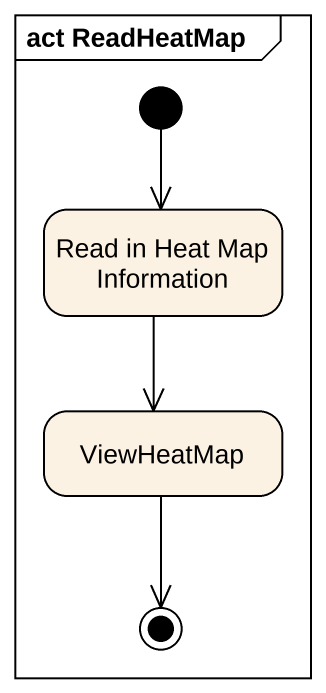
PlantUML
@startuml
mainframe act ReadHeatMap
hide empty description
state "Read in Heat Map Information" as Read_in_Heat_Map_Information
state ViewHeatMap
[*] --> Read_in_Heat_Map_Information
Read_in_Heat_Map_Information --> ViewHeatMap
ViewHeatMap --> [*]
@enduml
